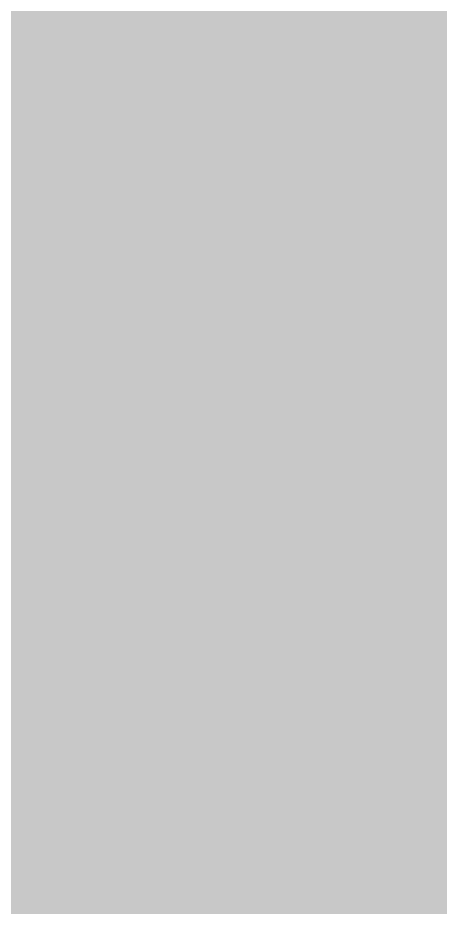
# Model space of a CAD drawing. Header units: inches. Extents: x 0 to 841, y 0 to 594.
# Drawn here: x 134.858 to 135.259, y 247.334 to 248.179 of the extents above; entities that cross this region are included whole.
import ezdxf

# ---------------------------------------------------------------- set-up
doc = ezdxf.new("R2010")
doc.units = ezdxf.units.IN
doc.layers.add('Sheet', color=255, linetype='Continuous')

msp = doc.modelspace()

# ---------------------------------------------------------------- linework, layer by layer
at = {"layer": 'Sheet'}
for points in [[(127.52666, 272.49705, 0.7493, 0.7493, 0), (135.02757, 272.49705, 0.7493, 0.7493, 0), (135.02757, 247.5, 0.7493, 0.7493, 0)], [(134.6907, 248.17378, 0.29972, 0.29972, 0), (134.72439, 248.19623, 0.29972, 0.29972, 0), (134.75808, 248.20746, 0.29972, 0.29972, 0), (134.80299, 248.21869, 0.29972, 0.29972, 0), (134.83668, 248.22992, 0.29972, 0.29972, 0), (134.87037, 248.24115, 0.29972, 0.29972, 0), (134.91528, 248.24115, 0.29972, 0.29972, 0), (134.94897, 248.25238, 0.29972, 0.29972, 0), (134.98266, 248.25238, 0.29972, 0.29972, 0), (135.02757, 248.25238, 0.29972, 0.29972, 0)], [(134.6907, 248.17378, 0.29972, 0.29972, 0), (134.72439, 248.19623, 0.29972, 0.29972, 0), (134.75808, 248.20746, 0.29972, 0.29972, 0), (134.80299, 248.21869, 0.29972, 0.29972, 0), (134.83668, 248.22992, 0.29972, 0.29972, 0), (134.87037, 248.24115, 0.29972, 0.29972, 0), (134.91528, 248.24115, 0.29972, 0.29972, 0), (134.94897, 248.25238, 0.29972, 0.29972, 0), (134.98266, 248.25238, 0.29972, 0.29972, 0), (135.02757, 248.25238, 0.29972, 0.29972, 0)], [(134.6907, 248.17378, 0.29972, 0.29972, 0), (134.72439, 248.19623, 0.29972, 0.29972, 0), (134.75808, 248.20746, 0.29972, 0.29972, 0), (134.80299, 248.21869, 0.29972, 0.29972, 0), (134.83668, 248.22992, 0.29972, 0.29972, 0), (134.87037, 248.24115, 0.29972, 0.29972, 0), (134.91528, 248.24115, 0.29972, 0.29972, 0), (134.94897, 248.25238, 0.29972, 0.29972, 0), (134.98266, 248.25238, 0.29972, 0.29972, 0), (135.02757, 248.25238, 0.29972, 0.29972, 0)], [(134.6907, 248.17378, 0.29972, 0.29972, 0), (134.72439, 248.19623, 0.29972, 0.29972, 0), (134.75808, 248.20746, 0.29972, 0.29972, 0), (134.80299, 248.21869, 0.29972, 0.29972, 0), (134.83668, 248.22992, 0.29972, 0.29972, 0), (134.87037, 248.24115, 0.29972, 0.29972, 0), (134.91528, 248.24115, 0.29972, 0.29972, 0), (134.94897, 248.25238, 0.29972, 0.29972, 0), (134.98266, 248.25238, 0.29972, 0.29972, 0), (135.02757, 248.25238, 0.29972, 0.29972, 0)], [(134.6907, 248.17378, 0.29972, 0.29972, 0), (134.72439, 248.19623, 0.29972, 0.29972, 0), (134.75808, 248.20746, 0.29972, 0.29972, 0), (134.80299, 248.21869, 0.29972, 0.29972, 0), (134.83668, 248.22992, 0.29972, 0.29972, 0), (134.87037, 248.24115, 0.29972, 0.29972, 0), (134.91528, 248.24115, 0.29972, 0.29972, 0), (134.94897, 248.25238, 0.29972, 0.29972, 0), (134.98266, 248.25238, 0.29972, 0.29972, 0), (135.02757, 248.25238, 0.29972, 0.29972, 0)], [(135.02757, 248.25238, 0.29972, 0.29972, 0), (135.02757, 248.25238, 0.29972, 0.29972, 0)], [(135.02757, 248.25238, 0.29972, 0.29972, 0), (135.06126, 248.25238, 0.29972, 0.29972, 0), (135.10617, 248.25238, 0.29972, 0.29972, 0), (135.13986, 248.24115, 0.29972, 0.29972, 0), (135.18478, 248.24115, 0.29972, 0.29972, 0), (135.21846, 248.22992, 0.29972, 0.29972, 0), (135.25215, 248.21869, 0.29972, 0.29972, 0), (135.28584, 248.20746, 0.29972, 0.29972, 0), (135.31952, 248.19623, 0.29972, 0.29972, 0), (135.35321, 248.17378, 0.29972, 0.29972, 0), (135.3869, 248.16255, 0.29972, 0.29972, 0), (135.42058, 248.14009, 0.29972, 0.29972, 0)], [(135.02757, 248.25238, 0.29972, 0.29972, 0), (135.02757, 248.25238, 0.29972, 0.29972, 0)], [(135.02757, 248.25238, 0.29972, 0.29972, 0), (135.06126, 248.25238, 0.29972, 0.29972, 0), (135.10617, 248.25238, 0.29972, 0.29972, 0), (135.13986, 248.24115, 0.29972, 0.29972, 0), (135.18478, 248.24115, 0.29972, 0.29972, 0), (135.21846, 248.22992, 0.29972, 0.29972, 0), (135.25215, 248.21869, 0.29972, 0.29972, 0), (135.28584, 248.20746, 0.29972, 0.29972, 0), (135.31952, 248.19623, 0.29972, 0.29972, 0), (135.35321, 248.17378, 0.29972, 0.29972, 0), (135.3869, 248.16255, 0.29972, 0.29972, 0), (135.42058, 248.14009, 0.29972, 0.29972, 0)], [(135.02757, 248.25238, 0.29972, 0.29972, 0), (135.02757, 248.25238, 0.29972, 0.29972, 0)], [(135.02757, 248.25238, 0.29972, 0.29972, 0), (135.06126, 248.25238, 0.29972, 0.29972, 0), (135.10617, 248.25238, 0.29972, 0.29972, 0), (135.13986, 248.24115, 0.29972, 0.29972, 0), (135.18478, 248.24115, 0.29972, 0.29972, 0), (135.21846, 248.22992, 0.29972, 0.29972, 0), (135.25215, 248.21869, 0.29972, 0.29972, 0), (135.28584, 248.20746, 0.29972, 0.29972, 0), (135.31952, 248.19623, 0.29972, 0.29972, 0), (135.35321, 248.17378, 0.29972, 0.29972, 0), (135.3869, 248.16255, 0.29972, 0.29972, 0), (135.42058, 248.14009, 0.29972, 0.29972, 0)], [(135.02757, 248.25238, 0.29972, 0.29972, 0), (135.02757, 248.25238, 0.29972, 0.29972, 0)], [(135.02757, 248.25238, 0.29972, 0.29972, 0), (135.06126, 248.25238, 0.29972, 0.29972, 0), (135.10617, 248.25238, 0.29972, 0.29972, 0), (135.13986, 248.24115, 0.29972, 0.29972, 0), (135.18478, 248.24115, 0.29972, 0.29972, 0), (135.21846, 248.22992, 0.29972, 0.29972, 0), (135.25215, 248.21869, 0.29972, 0.29972, 0), (135.28584, 248.20746, 0.29972, 0.29972, 0), (135.31952, 248.19623, 0.29972, 0.29972, 0), (135.35321, 248.17378, 0.29972, 0.29972, 0), (135.3869, 248.16255, 0.29972, 0.29972, 0), (135.42058, 248.14009, 0.29972, 0.29972, 0)], [(135.02757, 248.25238, 0.29972, 0.29972, 0), (135.02757, 248.25238, 0.29972, 0.29972, 0)], [(135.02757, 248.25238, 0.29972, 0.29972, 0), (135.06126, 248.25238, 0.29972, 0.29972, 0), (135.10617, 248.25238, 0.29972, 0.29972, 0), (135.13986, 248.24115, 0.29972, 0.29972, 0), (135.18478, 248.24115, 0.29972, 0.29972, 0), (135.21846, 248.22992, 0.29972, 0.29972, 0), (135.25215, 248.21869, 0.29972, 0.29972, 0), (135.28584, 248.20746, 0.29972, 0.29972, 0), (135.31952, 248.19623, 0.29972, 0.29972, 0), (135.35321, 248.17378, 0.29972, 0.29972, 0), (135.3869, 248.16255, 0.29972, 0.29972, 0), (135.42058, 248.14009, 0.29972, 0.29972, 0)], [(134.80299, 248.21869, 0.09906, 0.09906, 0), (134.83668, 248.22992, 0.09906, 0.09906, 0)], [(134.80299, 248.21869, 0.09906, 0.09906, 0), (134.83668, 248.22992, 0.09906, 0.09906, 0)], [(134.80299, 248.21869, 0.09906, 0.09906, 0), (134.83668, 248.22992, 0.09906, 0.09906, 0)], [(134.80299, 248.21869, 0.09906, 0.09906, 0), (134.83668, 248.22992, 0.09906, 0.09906, 0)], [(134.80299, 248.21869, 0.09906, 0.09906, 0), (134.83668, 248.22992, 0.09906, 0.09906, 0)], [(135.21846, 248.22992, 0.09906, 0.09906, 0), (135.25215, 248.21869, 0.09906, 0.09906, 0), (135.28584, 248.20746, 0.09906, 0.09906, 0), (135.31952, 248.19623, 0.09906, 0.09906, 0)], [(135.21846, 248.22992, 0.09906, 0.09906, 0), (135.25215, 248.21869, 0.09906, 0.09906, 0), (135.28584, 248.20746, 0.09906, 0.09906, 0), (135.31952, 248.19623, 0.09906, 0.09906, 0)], [(135.21846, 248.22992, 0.09906, 0.09906, 0), (135.25215, 248.21869, 0.09906, 0.09906, 0), (135.28584, 248.20746, 0.09906, 0.09906, 0), (135.31952, 248.19623, 0.09906, 0.09906, 0)], [(135.21846, 248.22992, 0.09906, 0.09906, 0), (135.25215, 248.21869, 0.09906, 0.09906, 0), (135.28584, 248.20746, 0.09906, 0.09906, 0), (135.31952, 248.19623, 0.09906, 0.09906, 0)], [(135.21846, 248.22992, 0.09906, 0.09906, 0), (135.25215, 248.21869, 0.09906, 0.09906, 0), (135.28584, 248.20746, 0.09906, 0.09906, 0), (135.31952, 248.19623, 0.09906, 0.09906, 0)], [(134.70193, 247.89304, 0.29972, 0.29972, 0), (134.72439, 247.90427, 0.29972, 0.29972, 0), (134.73562, 247.91549, 0.29972, 0.29972, 0), (134.75808, 247.93795, 0.29972, 0.29972, 0), (134.78054, 247.94918, 0.29972, 0.29972, 0), (134.80299, 247.96041, 0.29972, 0.29972, 0), (134.82545, 247.96041, 0.29972, 0.29972, 0), (134.84791, 247.97164, 0.29972, 0.29972, 0), (134.87037, 247.98287, 0.29972, 0.29972, 0), (134.90405, 247.9941, 0.29972, 0.29972, 0), (134.92651, 247.9941, 0.29972, 0.29972, 0), (134.94897, 247.9941, 0.29972, 0.29972, 0), (134.97143, 248.00533, 0.29972, 0.29972, 0), (135.00511, 248.00533, 0.29972, 0.29972, 0), (135.02757, 248.00533, 0.29972, 0.29972, 0)], [(134.70193, 247.89304, 0.29972, 0.29972, 0), (134.72439, 247.90427, 0.29972, 0.29972, 0), (134.73562, 247.91549, 0.29972, 0.29972, 0), (134.75808, 247.93795, 0.29972, 0.29972, 0), (134.78054, 247.94918, 0.29972, 0.29972, 0), (134.80299, 247.96041, 0.29972, 0.29972, 0), (134.82545, 247.96041, 0.29972, 0.29972, 0), (134.84791, 247.97164, 0.29972, 0.29972, 0), (134.87037, 247.98287, 0.29972, 0.29972, 0), (134.90405, 247.9941, 0.29972, 0.29972, 0), (134.92651, 247.9941, 0.29972, 0.29972, 0), (134.94897, 247.9941, 0.29972, 0.29972, 0), (134.97143, 248.00533, 0.29972, 0.29972, 0), (135.00511, 248.00533, 0.29972, 0.29972, 0), (135.02757, 248.00533, 0.29972, 0.29972, 0)], [(134.70193, 247.89304, 0.29972, 0.29972, 0), (134.72439, 247.90427, 0.29972, 0.29972, 0), (134.73562, 247.91549, 0.29972, 0.29972, 0), (134.75808, 247.93795, 0.29972, 0.29972, 0), (134.78054, 247.94918, 0.29972, 0.29972, 0), (134.80299, 247.96041, 0.29972, 0.29972, 0), (134.82545, 247.96041, 0.29972, 0.29972, 0), (134.84791, 247.97164, 0.29972, 0.29972, 0), (134.87037, 247.98287, 0.29972, 0.29972, 0), (134.90405, 247.9941, 0.29972, 0.29972, 0), (134.92651, 247.9941, 0.29972, 0.29972, 0), (134.94897, 247.9941, 0.29972, 0.29972, 0), (134.97143, 248.00533, 0.29972, 0.29972, 0), (135.00511, 248.00533, 0.29972, 0.29972, 0), (135.02757, 248.00533, 0.29972, 0.29972, 0)], [(135.02757, 248.00533, 0.29972, 0.29972, 0), (135.02757, 248.00533, 0.29972, 0.29972, 0)], [(135.02757, 248.00533, 0.29972, 0.29972, 0), (135.05003, 248.00533, 0.29972, 0.29972, 0), (135.08372, 248.00533, 0.29972, 0.29972, 0), (135.10617, 247.9941, 0.29972, 0.29972, 0), (135.12863, 247.9941, 0.29972, 0.29972, 0), (135.15109, 247.9941, 0.29972, 0.29972, 0), (135.17355, 247.98287, 0.29972, 0.29972, 0), (135.20723, 247.97164, 0.29972, 0.29972, 0), (135.22969, 247.96041, 0.29972, 0.29972, 0), (135.25215, 247.96041, 0.29972, 0.29972, 0), (135.27461, 247.94918, 0.29972, 0.29972, 0), (135.28584, 247.93795, 0.29972, 0.29972, 0), (135.30829, 247.91549, 0.29972, 0.29972, 0), (135.33075, 247.90427, 0.29972, 0.29972, 0), (135.35321, 247.89304, 0.29972, 0.29972, 0), (135.36444, 247.87058, 0.29972, 0.29972, 0), (135.3869, 247.85935, 0.29972, 0.29972, 0), (135.39813, 247.83689, 0.29972, 0.29972, 0), (135.42058, 247.82566, 0.29972, 0.29972, 0)], [(135.02757, 248.00533, 0.29972, 0.29972, 0), (135.02757, 248.00533, 0.29972, 0.29972, 0)], [(135.02757, 248.00533, 0.29972, 0.29972, 0), (135.05003, 248.00533, 0.29972, 0.29972, 0), (135.08372, 248.00533, 0.29972, 0.29972, 0), (135.10617, 247.9941, 0.29972, 0.29972, 0), (135.12863, 247.9941, 0.29972, 0.29972, 0), (135.15109, 247.9941, 0.29972, 0.29972, 0), (135.17355, 247.98287, 0.29972, 0.29972, 0), (135.20723, 247.97164, 0.29972, 0.29972, 0), (135.22969, 247.96041, 0.29972, 0.29972, 0), (135.25215, 247.96041, 0.29972, 0.29972, 0), (135.27461, 247.94918, 0.29972, 0.29972, 0), (135.28584, 247.93795, 0.29972, 0.29972, 0), (135.30829, 247.91549, 0.29972, 0.29972, 0), (135.33075, 247.90427, 0.29972, 0.29972, 0), (135.35321, 247.89304, 0.29972, 0.29972, 0), (135.36444, 247.87058, 0.29972, 0.29972, 0), (135.3869, 247.85935, 0.29972, 0.29972, 0), (135.39813, 247.83689, 0.29972, 0.29972, 0), (135.42058, 247.82566, 0.29972, 0.29972, 0)], [(135.02757, 248.00533, 0.29972, 0.29972, 0), (135.02757, 248.00533, 0.29972, 0.29972, 0)], [(135.02757, 248.00533, 0.29972, 0.29972, 0), (135.05003, 248.00533, 0.29972, 0.29972, 0), (135.08372, 248.00533, 0.29972, 0.29972, 0), (135.10617, 247.9941, 0.29972, 0.29972, 0), (135.12863, 247.9941, 0.29972, 0.29972, 0), (135.15109, 247.9941, 0.29972, 0.29972, 0), (135.17355, 247.98287, 0.29972, 0.29972, 0), (135.20723, 247.97164, 0.29972, 0.29972, 0), (135.22969, 247.96041, 0.29972, 0.29972, 0), (135.25215, 247.96041, 0.29972, 0.29972, 0), (135.27461, 247.94918, 0.29972, 0.29972, 0), (135.28584, 247.93795, 0.29972, 0.29972, 0), (135.30829, 247.91549, 0.29972, 0.29972, 0), (135.33075, 247.90427, 0.29972, 0.29972, 0), (135.35321, 247.89304, 0.29972, 0.29972, 0), (135.36444, 247.87058, 0.29972, 0.29972, 0), (135.3869, 247.85935, 0.29972, 0.29972, 0), (135.39813, 247.83689, 0.29972, 0.29972, 0), (135.42058, 247.82566, 0.29972, 0.29972, 0)], [(134.80299, 247.96041, 0.09906, 0.09906, 0), (134.82545, 247.96041, 0.09906, 0.09906, 0), (134.84791, 247.97164, 0.09906, 0.09906, 0), (134.87037, 247.98287, 0.09906, 0.09906, 0), (134.90405, 247.9941, 0.09906, 0.09906, 0), (134.92651, 247.9941, 0.09906, 0.09906, 0), (134.94897, 247.9941, 0.09906, 0.09906, 0), (134.97143, 248.00533, 0.09906, 0.09906, 0), (135.00511, 248.00533, 0.09906, 0.09906, 0), (135.02757, 248.00533, 0.09906, 0.09906, 0)], [(134.80299, 247.96041, 0.09906, 0.09906, 0), (134.82545, 247.96041, 0.09906, 0.09906, 0), (134.84791, 247.97164, 0.09906, 0.09906, 0), (134.87037, 247.98287, 0.09906, 0.09906, 0), (134.90405, 247.9941, 0.09906, 0.09906, 0), (134.92651, 247.9941, 0.09906, 0.09906, 0), (134.94897, 247.9941, 0.09906, 0.09906, 0), (134.97143, 248.00533, 0.09906, 0.09906, 0), (135.00511, 248.00533, 0.09906, 0.09906, 0), (135.02757, 248.00533, 0.09906, 0.09906, 0)], [(134.80299, 247.96041, 0.09906, 0.09906, 0), (134.82545, 247.96041, 0.09906, 0.09906, 0), (134.84791, 247.97164, 0.09906, 0.09906, 0), (134.87037, 247.98287, 0.09906, 0.09906, 0), (134.90405, 247.9941, 0.09906, 0.09906, 0), (134.92651, 247.9941, 0.09906, 0.09906, 0), (134.94897, 247.9941, 0.09906, 0.09906, 0), (134.97143, 248.00533, 0.09906, 0.09906, 0), (135.00511, 248.00533, 0.09906, 0.09906, 0), (135.02757, 248.00533, 0.09906, 0.09906, 0)], [(135.02757, 248.00533, 0.09906, 0.09906, 0), (135.02757, 248.00533, 0.09906, 0.09906, 0)], [(135.02757, 248.00533, 0.09906, 0.09906, 0), (135.05003, 248.00533, 0.09906, 0.09906, 0), (135.08372, 248.00533, 0.09906, 0.09906, 0), (135.10617, 247.9941, 0.09906, 0.09906, 0), (135.12863, 247.9941, 0.09906, 0.09906, 0), (135.15109, 247.9941, 0.09906, 0.09906, 0), (135.17355, 247.98287, 0.09906, 0.09906, 0), (135.20723, 247.97164, 0.09906, 0.09906, 0), (135.22969, 247.96041, 0.09906, 0.09906, 0), (135.25215, 247.96041, 0.09906, 0.09906, 0), (135.27461, 247.94918, 0.09906, 0.09906, 0), (135.28584, 247.93795, 0.09906, 0.09906, 0), (135.30829, 247.91549, 0.09906, 0.09906, 0), (135.33075, 247.90427, 0.09906, 0.09906, 0)], [(135.02757, 248.00533, 0.09906, 0.09906, 0), (135.02757, 248.00533, 0.09906, 0.09906, 0)], [(135.02757, 248.00533, 0.09906, 0.09906, 0), (135.05003, 248.00533, 0.09906, 0.09906, 0), (135.08372, 248.00533, 0.09906, 0.09906, 0), (135.10617, 247.9941, 0.09906, 0.09906, 0), (135.12863, 247.9941, 0.09906, 0.09906, 0), (135.15109, 247.9941, 0.09906, 0.09906, 0), (135.17355, 247.98287, 0.09906, 0.09906, 0), (135.20723, 247.97164, 0.09906, 0.09906, 0), (135.22969, 247.96041, 0.09906, 0.09906, 0), (135.25215, 247.96041, 0.09906, 0.09906, 0), (135.27461, 247.94918, 0.09906, 0.09906, 0), (135.28584, 247.93795, 0.09906, 0.09906, 0), (135.30829, 247.91549, 0.09906, 0.09906, 0), (135.33075, 247.90427, 0.09906, 0.09906, 0)], [(135.02757, 248.00533, 0.09906, 0.09906, 0), (135.02757, 248.00533, 0.09906, 0.09906, 0)], [(135.02757, 248.00533, 0.09906, 0.09906, 0), (135.05003, 248.00533, 0.09906, 0.09906, 0), (135.08372, 248.00533, 0.09906, 0.09906, 0), (135.10617, 247.9941, 0.09906, 0.09906, 0), (135.12863, 247.9941, 0.09906, 0.09906, 0), (135.15109, 247.9941, 0.09906, 0.09906, 0), (135.17355, 247.98287, 0.09906, 0.09906, 0), (135.20723, 247.97164, 0.09906, 0.09906, 0), (135.22969, 247.96041, 0.09906, 0.09906, 0), (135.25215, 247.96041, 0.09906, 0.09906, 0), (135.27461, 247.94918, 0.09906, 0.09906, 0), (135.28584, 247.93795, 0.09906, 0.09906, 0), (135.30829, 247.91549, 0.09906, 0.09906, 0), (135.33075, 247.90427, 0.09906, 0.09906, 0)], [(135.02757, 242.49161, 0.7493, 0.7493, 0), (135.02757, 247.5, 0.7493, 0.7493, 0)], [(140.02443, 247.5, 0.7493, 0.7493, 0), (135.02757, 247.5, 0.7493, 0.7493, 0)], [(135.02757, 242.49161, 0.29972, 0.29972, 0), (135.02757, 247.5, 0.29972, 0.29972, 0)], [(140.02443, 247.5, 0.29972, 0.29972, 0), (135.02757, 247.5, 0.29972, 0.29972, 0)]]:
    msp.add_lwpolyline(points, format="xyseb", dxfattribs=at)
msp.add_lwpolyline([(134.746, 247.50001, 0.508, 0.508, 1), (135.254, 247.50001, 0.508, 0.508, 1)], format="xyseb", close=True, dxfattribs=at)

doc.saveas('drawing.dxf')
